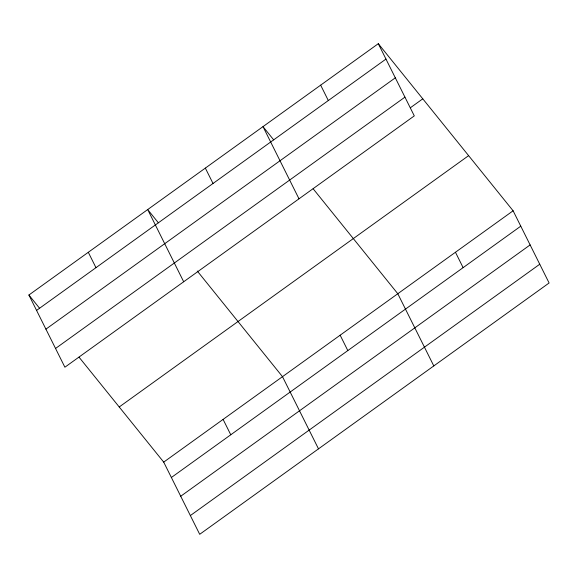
<?xml version="1.0" encoding="UTF-8"?>
<svg xmlns="http://www.w3.org/2000/svg" width="578" height="578" viewBox="0 0 578 578"><rect width="100%" height="100%" fill="white"/><g stroke="black" fill="none" stroke-linecap="round" stroke-linejoin="round"><path stroke-width="0.87" d="M378.301 43.69L414.296 115.882L64.895 367.211L28.9 295.018L378.301 43.69L513.105 210.789L549.1 282.982L199.699 534.31L163.704 462.118L79.042 357.175M36.573 310.4L385.974 59.072M45.915 329.149L395.323 77.82M55.546 348.469L404.947 97.133M410.38 107.754L422.785 98.831M119.22 406.977L468.621 155.641M163.704 462.118L513.105 210.789M171.37 477.5L520.778 226.171M180.719 496.249L530.12 244.92M190.35 515.569L539.751 264.233M273.697 139.89L262.997 126.625L298.992 198.818M313.146 188.782L397.801 293.725L433.796 365.917M158.394 222.826L147.693 209.568L183.688 281.761M197.271 271.024L282.498 376.668L318.492 448.86M28.9 295.018L39.6 308.284M455.457 252.261L463.123 267.643M320.653 85.154L328.318 100.543M340.153 335.197L347.819 350.579M205.349 168.097L213.022 183.479M223.101 419.397L230.774 434.779M88.297 252.29L95.97 267.679"/></g></svg>
